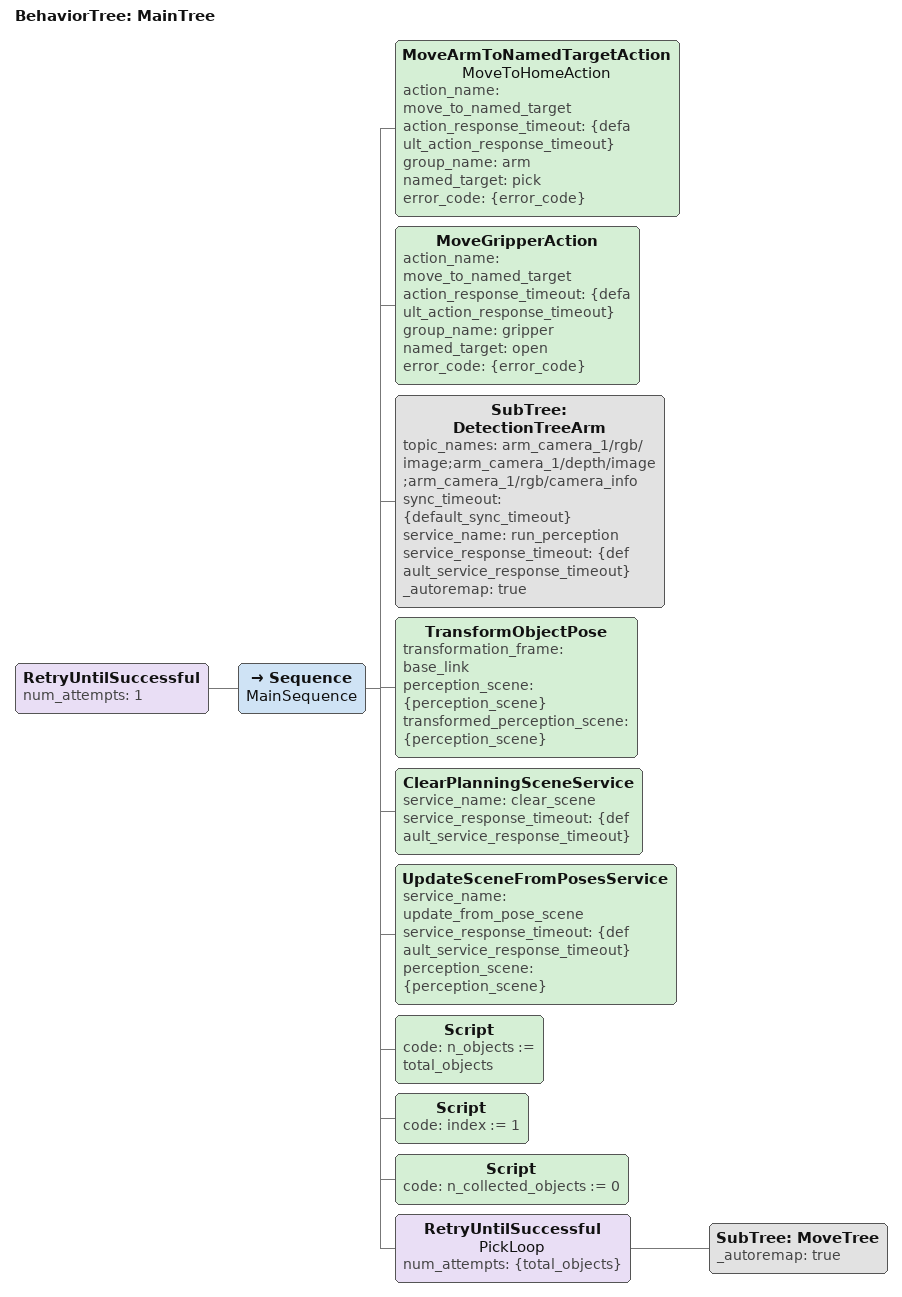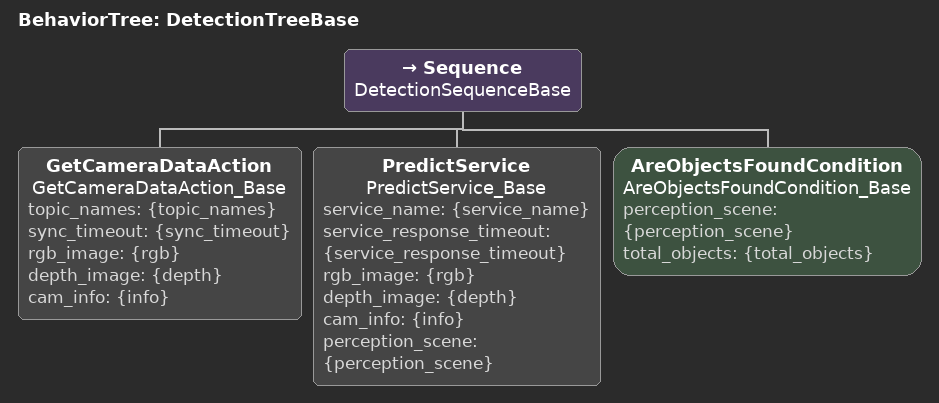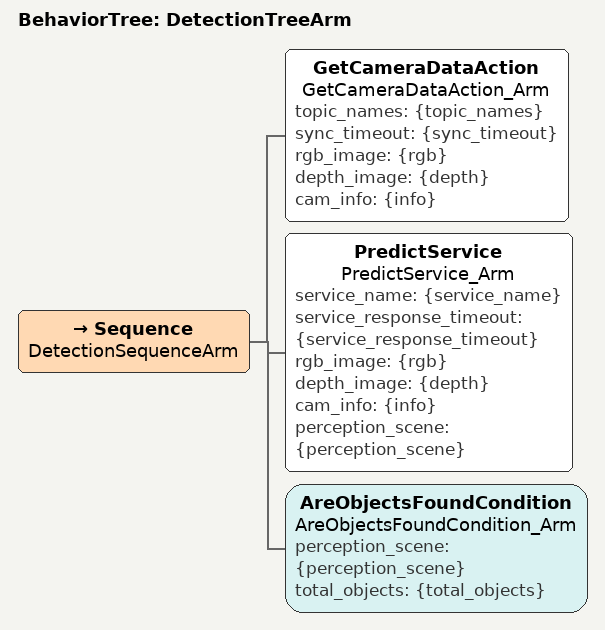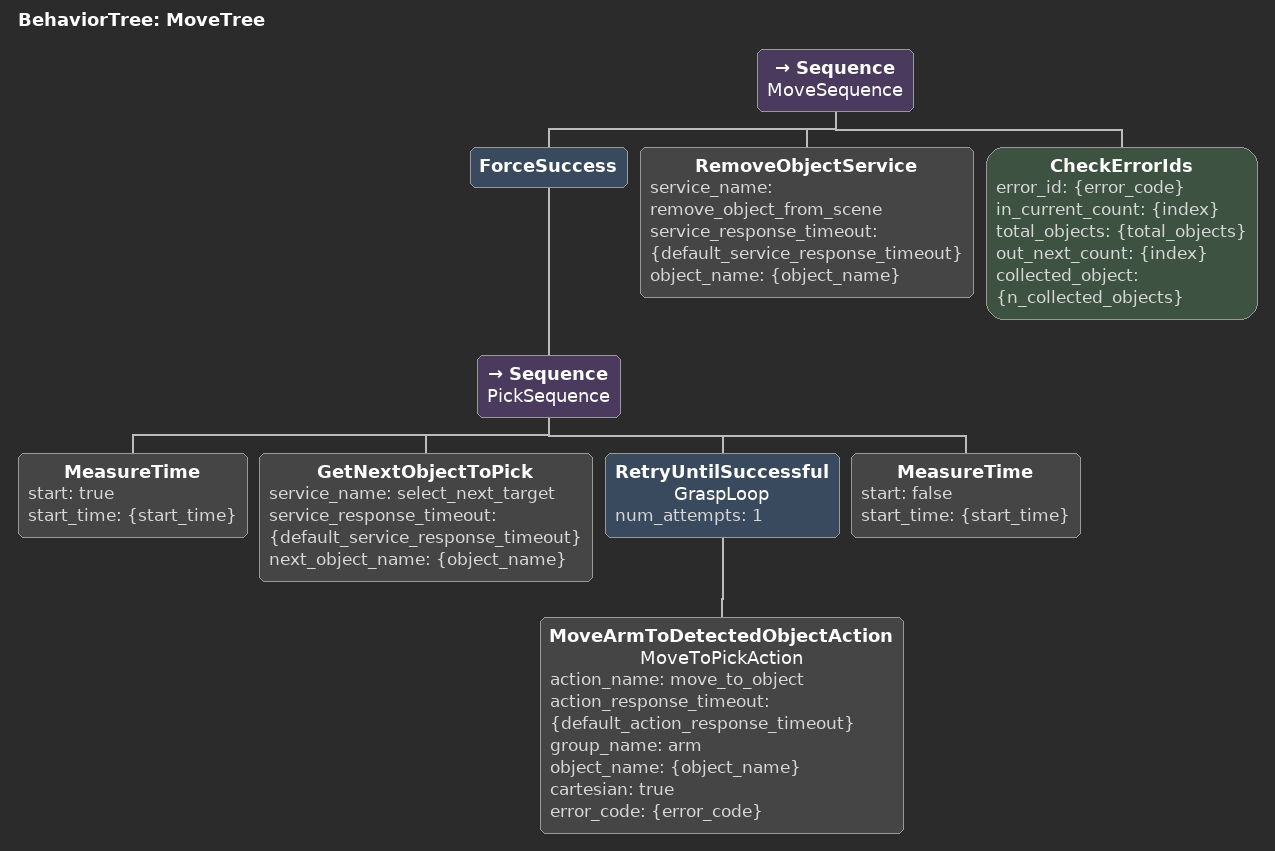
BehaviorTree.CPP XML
<root BTCPP_format="4">

  <BehaviorTree ID="MainTree">
    <RetryUntilSuccessful num_attempts="1">

      <!-- Some {variables} are defined in sh_bt_core using yaml/blackboard config -->

      <Sequence name="MainSequence">

        <!-- Scan from distance -->
            <!-- When no apple is found, rotate the base (PI/2 rad) -->
                <!-- Waits for the robot to stop moving -->

        <!-- Approach Sequence -->

        <!-- Pick and Place Sequence -->
        <MoveArmToNamedTargetAction name="MoveToHomeAction"
          action_name="move_to_named_target" action_response_timeout="{default_action_response_timeout}"
            group_name="arm" named_target="pick"
          error_code="{error_code}" />

        <MoveGripperAction
          action_name="move_to_named_target" action_response_timeout="{default_action_response_timeout}"
            group_name="gripper" named_target="open"
          error_code="{error_code}" />

        <SubTree ID="DetectionTreeArm"
          topic_names="arm_camera_1/rgb/image;arm_camera_1/depth/image;arm_camera_1/rgb/camera_info"
          sync_timeout="{default_sync_timeout}"
          service_name="run_perception"
          service_response_timeout="{default_service_response_timeout}"
          _autoremap="true" />

        <!-- Transform objects poses into a static frame -->
        <TransformObjectPose
          transformation_frame="base_link" perception_scene="{perception_scene}"
          transformed_perception_scene="{perception_scene}" />

        <!-- Setting up the planning scene -->
        <ClearPlanningSceneService
          service_name="clear_scene" service_response_timeout="{default_service_response_timeout}" />
        <UpdateSceneFromPosesService
          service_name="update_from_pose_scene" service_response_timeout="{default_service_response_timeout}"
            perception_scene="{perception_scene}" />

        <!-- Store variables into the blackboard -->
        <Script code=" n_objects := total_objects " />
        <Script code=" index := 1 " />
        <Script code=" n_collected_objects := 0 " />

        <!-- Pick/Skip all detected apples -->
        <RetryUntilSuccessful name="PickLoop" num_attempts="{total_objects}">
          <SubTree ID="MoveTree"
            _autoremap="true" />
        </RetryUntilSuccessful>

      </Sequence>
    </RetryUntilSuccessful>
  </BehaviorTree>

  <!-- DETECTION STAGE -->
  <BehaviorTree ID="DetectionTreeBase">
    <Sequence name="DetectionSequenceBase">
      <GetCameraDataAction name="GetCameraDataAction_Base"
        topic_names="{topic_names}" sync_timeout="{sync_timeout}"
        rgb_image="{rgb}" depth_image="{depth}" cam_info="{info}" />
      <PredictService name="PredictService_Base"
        service_name="{service_name}" service_response_timeout="{service_response_timeout}"
          rgb_image="{rgb}" depth_image="{depth}" cam_info="{info}"
        perception_scene="{perception_scene}" />
      <AreObjectsFoundCondition name="AreObjectsFoundCondition_Base"
        perception_scene="{perception_scene}"
        total_objects="{total_objects}" />
    </Sequence>
  </BehaviorTree>

  <BehaviorTree ID="DetectionTreeArm">
    <Sequence name="DetectionSequenceArm">
      <GetCameraDataAction name="GetCameraDataAction_Arm"
        topic_names="{topic_names}" sync_timeout="{sync_timeout}"
        rgb_image="{rgb}" depth_image="{depth}" cam_info="{info}" />
      <PredictService name="PredictService_Arm"
        service_name="{service_name}" service_response_timeout="{service_response_timeout}"
          rgb_image="{rgb}" depth_image="{depth}" cam_info="{info}"
        perception_scene="{perception_scene}" />
      <AreObjectsFoundCondition name="AreObjectsFoundCondition_Arm"
        perception_scene="{perception_scene}"
        total_objects="{total_objects}" />
    </Sequence>
  </BehaviorTree>

  <!-- PICK AND PLACE STAGE -->
  <BehaviorTree ID="MoveTree">
    <Sequence name="MoveSequence">
      <ForceSuccess>
        <Sequence name="PickSequence">
          <MeasureTime
            start="true"
            start_time="{start_time}" />
          <GetNextObjectToPick
            service_name="select_next_target" service_response_timeout="{default_service_response_timeout}"
            next_object_name="{object_name}" />
          <RetryUntilSuccessful name="GraspLoop" num_attempts="1">
            <MoveArmToDetectedObjectAction name="MoveToPickAction"
              action_name="move_to_object" action_response_timeout="{default_action_response_timeout}"
                group_name="arm" object_name="{object_name}" cartesian="true"
              error_code="{error_code}" />
          </RetryUntilSuccessful>
          <MeasureTime
            start="false" start_time="{start_time}" />
        </Sequence>
        </ForceSuccess>
        <RemoveObjectService
          service_name="remove_object_from_scene" service_response_timeout="{default_service_response_timeout}"
            object_name="{object_name}" />
        <CheckErrorIds
          error_id="{error_code}" in_current_count="{index}" total_objects="{total_objects}"
          out_next_count="{index}" collected_object="{n_collected_objects}"/>
    </Sequence>
  </BehaviorTree>

</root>
